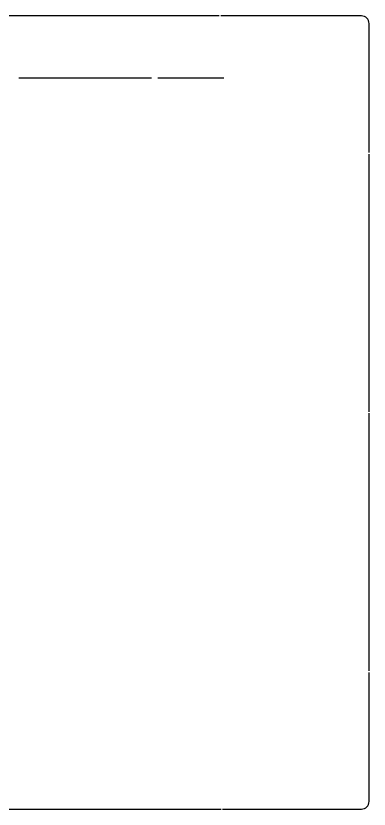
# Model space of a CAD drawing. Extents: x 0 to 1385, y 0 to 852.
# Drawn here: x 1158 to 1385, y 342 to 852 of the extents above; entities that cross this region are included whole.
import ezdxf

# ---------------------------------------------------------------- set-up
doc = ezdxf.new("R2010")
doc.units = 0
doc.layers.add('FACA_PONTES', color=4, linetype='CONTINUOUS')

msp = doc.modelspace()

# ---------------------------------------------------------------- linework, layer by layer
at = {"layer": 'faca_Pontes', "color": 16, "linetype": 'CONTINUOUS', "true_color": 0x800000}
for p, q in [((1288.53, 851.67), (1107.86, 851.67)), ((1379.86, 851.67), (1289.53, 851.67)), ((1384.86, 763.85), (1384.86, 846.67)), ((1384.86, 597.23), (1384.86, 762.85)), ((1384.86, 430.6), (1384.86, 596.23)), ((1384.86, 346.79), (1384.86, 429.6)), ((1111.61, 341.79), (1289.78, 341.79)), ((1290.78, 341.79), (1379.86, 341.79))]:
    msp.add_line(p, q, dxfattribs=at)
at = {"layer": 'faca_Pontes', "color": 254, "linetype": 'CONTINUOUS', "true_color": 0xffffff}
for p, q in [((1245.04, 811.67), (1159.95, 811.67)), ((1291.59, 811.67), (1249.04, 811.67))]:
    msp.add_line(p, q, dxfattribs=at)
at = {"layer": 'faca_Pontes', "color": 16, "linetype": 'CONTINUOUS', "true_color": 0x800000}
for centre, start, end in [((1379.86, 846.67), 0, 90), ((1379.86, 346.79), 270, 0)]:
    msp.add_arc(centre, 5, start, end, dxfattribs=at)

doc.saveas('drawing.dxf')
